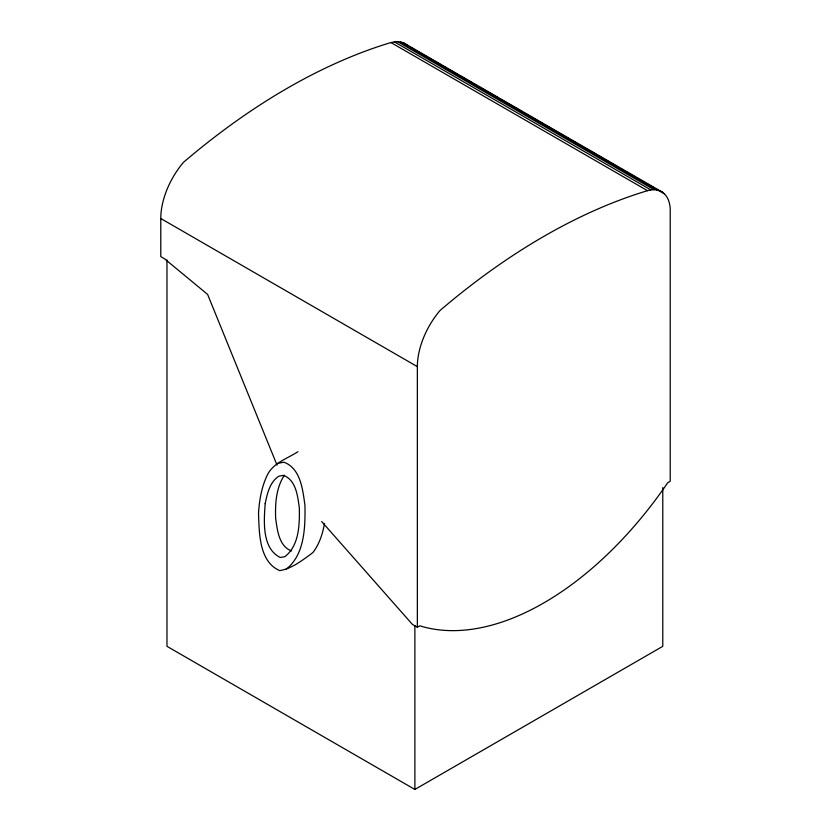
<?xml version="1.0" encoding="UTF-8"?>
<svg xmlns="http://www.w3.org/2000/svg" width="831" height="831" viewBox="0 0 831 831"><rect width="100%" height="100%" fill="white"/><g stroke="black" fill="none" stroke-linecap="round" stroke-linejoin="round"><path stroke-width="1.25" d="M324.516 523.426C322.657 533.814 319.374 544.149 312.872 552.615C302.848 559.928 292.18 568.57 279.725 570.617C258.898 561.746 259.282 532.609 258.514 513.433C259.262 500.594 261.453 487.745 266.855 475.986C272.558 463.075 286.975 458.847 297.945 451.7M284.399 475.218C276.058 487.766 275.113 503.69 275.653 518.336C277.315 529.96 278.832 546.227 291.546 550.963M285.833 569.547C304.811 554.859 305.309 527.29 304.946 505.279C302.754 489.937 300.749 468.466 283.973 462.223L277.866 463.293M321.659 521.536L412.405 624.403L417.359 627.26L419.842 625.826A287.588 166.044 -60 0 0 667.74 482.707L670.222 481.274L670.222 208.872C669.921 202.587 667.75 195.825 662.338 192.117L403.232 42.651L397.447 41.55L390.923 42.547A629.69 363.552 -60 0 0 183.495 162.305A59.396 34.289 -60 0 0 160.778 218.501L160.778 256.613L164.496 258.753L207.625 294.434L277.024 465.111M166.969 259.916L166.969 646.321L414.877 789.45L662.785 646.321L662.785 487.579M417.359 627.26L417.359 366.648A59.396 34.289 -60 0 1 440.077 310.441A629.69 363.552 -60 0 1 647.505 190.683C652.377 189.219 657.955 189.25 662.338 192.117M403.232 42.651L407.232 45.186M407.969 45.788L416.933 50.971M419.177 52.26L441.583 65.202M443.827 66.49L446.07 67.789M449.426 69.731L457.268 74.26M459.512 75.548L461.756 76.847M463.989 78.135L467.354 80.077M469.598 81.376L471.831 82.664M474.075 83.962L477.441 85.905M479.684 87.193L487.527 91.722M489.76 93.02L497.603 97.539M499.846 98.837L522.252 111.78M524.496 113.068L527.862 115.01M530.095 116.298L537.948 120.827M540.181 122.126L542.425 123.414M544.669 124.712L558.11 132.472M560.354 133.77L568.196 138.299M570.44 139.587L618.617 167.405M620.861 168.703L623.094 169.991M626.46 171.934L634.302 176.463M636.546 177.761L638.779 179.049M641.023 180.348L644.389 182.29M646.622 183.578L654.475 188.107M656.708 189.406L664.551 193.935M400.459 41.841L657.041 189.977M397.447 41.55L654.028 189.686M394.258 41.789L650.839 189.925M390.923 42.547L647.505 190.683M160.778 218.501L417.359 366.648M414.877 625.546L414.877 789.45M265.182 503.607C263.905 521.027 261.723 548.356 280.234 557.487L284.867 556.677C299.243 545.541 299.617 524.652 299.347 507.98C297.695 496.356 296.168 480.089 283.464 475.363L278.832 476.173C269.732 482.115 267.239 493.645 265.182 503.607"/></g></svg>
